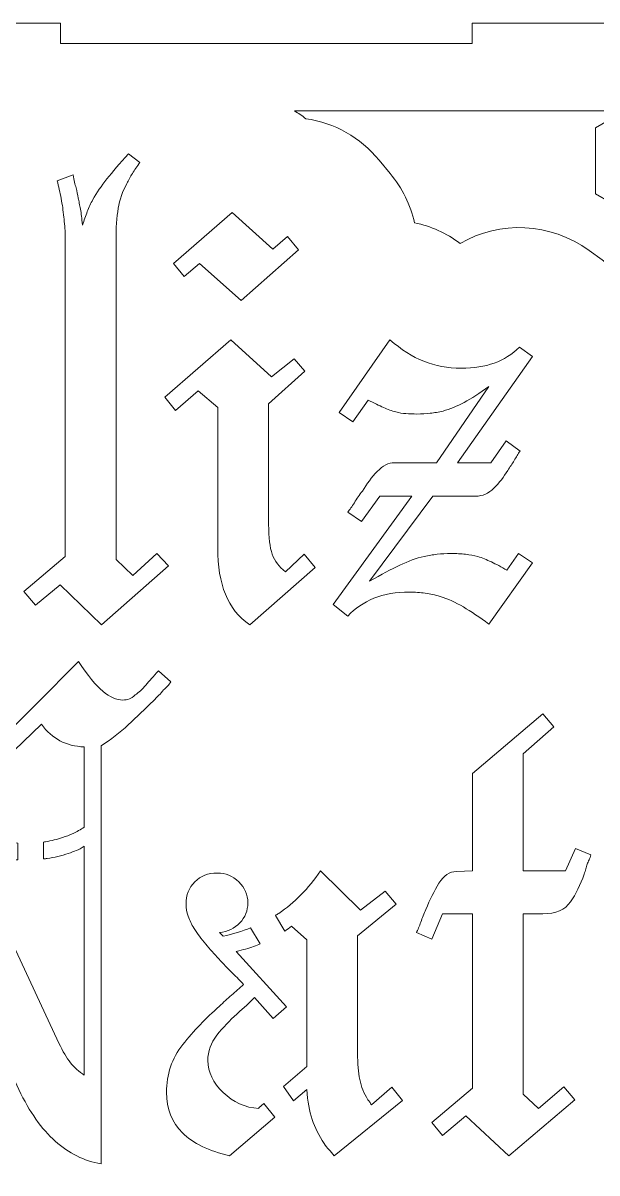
# Model space of a CAD drawing. Header units: millimetres. Extents: x -1983 to 1983, y -412 to 412.
# Drawn here: x -408.9 to -325, y 157.8 to 326 of the extents above; entities that cross this region are included whole.
import ezdxf

# ---------------------------------------------------------------- set-up
doc = ezdxf.new("R2010")
doc.units = ezdxf.units.MM
doc.header["$MEASUREMENT"] = 0
doc.layers.add('Camada 1', color=7, linetype='Continuous')

msp = doc.modelspace()

# ---------------------------------------------------------------- linework, layer by layer
at = {"layer": 'Camada 1', "color": 250, "lineweight": 9}
for points, knots in [([(-523.8491, 202.5711), (-523.8491, 202.5711), (-523.8491, 142.3711), (-523.8491, 142.3711), (-523.8491, 142.3711), (-523.8491, 142.3711), (-526.8491, 142.3711), (-526.8491, 142.3711), (-526.8491, 142.3711), (-526.8491, 142.3711), (-526.8491, 82.1711), (-526.8491, 82.1711), (-526.8491, 82.1711), (-526.8491, 82.1711), (-523.8491, 82.1711), (-523.8491, 82.1711), (-523.8491, 82.1711), (-523.8491, 82.1711), (-523.8491, 21.9711), (-523.8491, 21.9711), (-523.8491, 21.9711), (-523.8491, 21.9711), (-463.6491, 21.9711), (-463.6491, 21.9711), (-463.6491, 21.9711), (-463.6491, 21.9711), (-463.6491, 18.9711), (-463.6491, 18.9711), (-463.6491, 18.9711), (-463.6491, 18.9711), (-403.4491, 18.9711), (-403.4491, 18.9711), (-403.4491, 18.9711), (-403.4491, 18.9711), (-403.4491, 21.9711), (-403.4491, 21.9711), (-403.4491, 21.9711), (-403.4491, 21.9711), (-343.2491, 21.9711), (-343.2491, 21.9711), (-343.2491, 21.9711), (-343.2491, 21.9711), (-343.2491, 18.9711), (-343.2491, 18.9711), (-343.2491, 18.9711), (-343.2491, 18.9711), (-283.0491, 18.9711), (-283.0491, 18.9711), (-283.0491, 18.9711), (-283.0491, 18.9711), (-283.0491, 21.9711), (-283.0491, 21.9711), (-283.0491, 21.9711), (-283.0491, 21.9711), (-222.8491, 21.9711), (-222.8491, 21.9711), (-222.8491, 21.9711), (-222.8491, 21.9711), (-222.8491, 82.1711), (-222.8491, 82.1711), (-222.8491, 82.1711), (-222.8491, 82.1711), (-219.8491, 82.1711), (-219.8491, 82.1711), (-219.8491, 82.1711), (-219.8491, 82.1711), (-219.8491, 142.3711), (-219.8491, 142.3711), (-219.8491, 142.3711), (-219.8491, 142.3711), (-222.8491, 142.3711), (-222.8491, 142.3711), (-222.8491, 142.3711), (-222.8491, 142.3711), (-222.8491, 202.5711), (-222.8491, 202.5711), (-222.8491, 202.5711), (-222.8491, 202.5711), (-219.8491, 202.5711), (-219.8491, 202.5711), (-219.8491, 202.5711), (-219.8491, 202.5711), (-219.8491, 262.7711), (-219.8491, 262.7711), (-219.8491, 262.7711), (-219.8491, 262.7711), (-222.8491, 262.7711), (-222.8491, 262.7711), (-222.8491, 262.7711), (-222.8491, 262.7711), (-222.8491, 322.9711), (-222.8491, 322.9711), (-222.8491, 322.9711), (-222.8491, 322.9711), (-283.0491, 322.9711), (-283.0491, 322.9711), (-283.0491, 322.9711), (-283.0491, 322.9711), (-283.0491, 325.9711), (-283.0491, 325.9711), (-283.0491, 325.9711), (-283.0491, 325.9711), (-343.2491, 325.9711), (-343.2491, 325.9711), (-343.2491, 325.9711), (-343.2491, 325.9711), (-343.2491, 322.9711), (-343.2491, 322.9711), (-343.2491, 322.9711), (-343.2491, 322.9711), (-403.4491, 322.9711), (-403.4491, 322.9711), (-403.4491, 322.9711), (-403.4491, 322.9711), (-403.4491, 325.9711), (-403.4491, 325.9711), (-403.4491, 325.9711), (-403.4491, 325.9711), (-463.6491, 325.9711), (-463.6491, 325.9711), (-463.6491, 325.9711), (-463.6491, 325.9711), (-463.6491, 322.9711), (-463.6491, 322.9711), (-463.6491, 322.9711), (-463.6491, 322.9711), (-523.8491, 322.9711), (-523.8491, 322.9711), (-523.8491, 322.9711), (-523.8491, 322.9711), (-523.8491, 262.7711), (-523.8491, 262.7711), (-523.8491, 262.7711), (-523.8491, 262.7711), (-526.8491, 262.7711), (-526.8491, 262.7711), (-526.8491, 262.7711), (-526.8491, 262.7711), (-526.8491, 202.5711), (-526.8491, 202.5711), (-526.8491, 202.5711), (-526.8491, 202.5711), (-523.8491, 202.5711), (-523.8491, 202.5711)], [0, 0, 0, 0, 0.02702703, 0.02702703, 0.02702703, 0.02702703, 0.05405405, 0.05405405, 0.05405405, 0.05405405, 0.08108108, 0.08108108, 0.08108108, 0.08108108, 0.10810811, 0.10810811, 0.10810811, 0.10810811, 0.13513514, 0.13513514, 0.13513514, 0.13513514, 0.16216216, 0.16216216, 0.16216216, 0.16216216, 0.18918919, 0.18918919, 0.18918919, 0.18918919, 0.21621622, 0.21621622, 0.21621622, 0.21621622, 0.24324324, 0.24324324, 0.24324324, 0.24324324, 0.27027027, 0.27027027, 0.27027027, 0.27027027, 0.2972973, 0.2972973, 0.2972973, 0.2972973, 0.32432432, 0.32432432, 0.32432432, 0.32432432, 0.35135135, 0.35135135, 0.35135135, 0.35135135, 0.37837838, 0.37837838, 0.37837838, 0.37837838, 0.40540541, 0.40540541, 0.40540541, 0.40540541, 0.43243243, 0.43243243, 0.43243243, 0.43243243, 0.45945946, 0.45945946, 0.45945946, 0.45945946, 0.48648649, 0.48648649, 0.48648649, 0.48648649, 0.51351351, 0.51351351, 0.51351351, 0.51351351, 0.54054054, 0.54054054, 0.54054054, 0.54054054, 0.56756757, 0.56756757, 0.56756757, 0.56756757, 0.59459459, 0.59459459, 0.59459459, 0.59459459, 0.62162162, 0.62162162, 0.62162162, 0.62162162, 0.64864865, 0.64864865, 0.64864865, 0.64864865, 0.67567568, 0.67567568, 0.67567568, 0.67567568, 0.7027027, 0.7027027, 0.7027027, 0.7027027, 0.72972973, 0.72972973, 0.72972973, 0.72972973, 0.75675676, 0.75675676, 0.75675676, 0.75675676, 0.78378378, 0.78378378, 0.78378378, 0.78378378, 0.81081081, 0.81081081, 0.81081081, 0.81081081, 0.83783784, 0.83783784, 0.83783784, 0.83783784, 0.86486486, 0.86486486, 0.86486486, 0.86486486, 0.89189189, 0.89189189, 0.89189189, 0.89189189, 0.91891892, 0.91891892, 0.91891892, 0.91891892, 0.94594595, 0.94594595, 0.94594595, 0.94594595, 1, 1, 1, 1]), ([(-369.2129, 313.1269), (-369.2129, 313.1269), (-320.9289, 313.1269), (-320.9289, 313.1269), (-320.9289, 313.1269), (-320.9289, 313.1269), (-325.1932, 310.6673), (-325.1932, 310.6673), (-325.1932, 310.6673), (-325.1932, 310.6673), (-325.1932, 300.9932), (-325.1932, 300.9932), (-325.1932, 300.9932), (-325.1932, 300.9932), (-303.2836, 288.347), (-303.2836, 288.347), (-303.2836, 288.347), (-303.2836, 288.347), (-309.7248, 289.4339), (-309.7248, 289.4339), (-309.7248, 289.4339), (-309.7248, 289.4339), (-313.0689, 293.7903), (-313.0689, 293.7903), (-313.0689, 293.7903), (-313.0689, 293.7903), (-317.6838, 293.0628), (-317.6838, 293.0628), (-317.6838, 293.0628), (-317.6838, 293.0628), (-318.411, 288.4482), (-318.411, 288.4482), (-318.411, 288.4482), (-318.411, 288.4482), (-314.0924, 285.1329), (-314.0924, 285.1329), (-314.0924, 285.1329), (-314.0924, 285.1329), (-318.9457, 285.2298), (-318.9457, 285.2298), (-318.9457, 285.2298), (-320.1606, 287.5814), (-321.9275, 289.6885), (-324.2132, 291.3392), (-324.2132, 291.3392), (-324.2132, 291.3392), (-326.1262, 292.7206), (-326.1262, 292.7206), (-326.1262, 292.7206), (-331.8279, 296.838), (-339.1596, 297.0962), (-344.9797, 293.7461), (-344.9797, 293.7461), (-347.0278, 295.2649), (-349.2642, 296.2735), (-351.6522, 296.76), (-351.6522, 296.76), (-352.2466, 299.3397), (-353.4393, 301.8202), (-355.2457, 303.9871), (-355.2457, 303.9871), (-355.2457, 303.9871), (-356.8397, 305.9004), (-356.8397, 305.9004), (-356.8397, 305.9004), (-359.6764, 309.3042), (-363.2705, 311.3395), (-367.5597, 311.9734), (-367.5597, 311.9734), (-368.094, 312.393), (-368.6463, 312.7775), (-369.2129, 313.1269)], [0, 0, 0, 0, 0.05263158, 0.05263158, 0.05263158, 0.05263158, 0.10526316, 0.10526316, 0.10526316, 0.10526316, 0.15789474, 0.15789474, 0.15789474, 0.15789474, 0.21052632, 0.21052632, 0.21052632, 0.21052632, 0.26315789, 0.26315789, 0.26315789, 0.26315789, 0.31578947, 0.31578947, 0.31578947, 0.31578947, 0.36842105, 0.36842105, 0.36842105, 0.36842105, 0.42105263, 0.42105263, 0.42105263, 0.42105263, 0.47368421, 0.47368421, 0.47368421, 0.47368421, 0.52631579, 0.52631579, 0.52631579, 0.52631579, 0.57894737, 0.57894737, 0.57894737, 0.57894737, 0.63157895, 0.63157895, 0.63157895, 0.63157895, 0.68421053, 0.68421053, 0.68421053, 0.68421053, 0.73684211, 0.73684211, 0.73684211, 0.73684211, 0.78947368, 0.78947368, 0.78947368, 0.78947368, 0.84210526, 0.84210526, 0.84210526, 0.84210526, 0.89473684, 0.89473684, 0.89473684, 0.89473684, 1, 1, 1, 1]), ([(-407.1142, 240.8541), (-407.1142, 240.8541), (-408.8149, 242.8734), (-408.8149, 242.8734), (-408.8149, 242.8734), (-408.8149, 242.8734), (-402.7571, 247.9741), (-402.7571, 247.9741), (-402.7571, 247.9741), (-402.7571, 247.9741), (-402.7571, 295.0532), (-402.7571, 295.0532), (-402.7571, 295.0532), (-402.7571, 295.407), (-402.7748, 295.8145), (-402.8105, 296.2752), (-402.8105, 296.2752), (-402.846, 296.7357), (-402.899, 297.1786), (-402.9699, 297.6036), (-402.9699, 297.6036), (-403.0404, 298.5245), (-403.1646, 299.4279), (-403.3415, 300.3136), (-403.3415, 300.3136), (-403.5191, 301.1987), (-403.7135, 302.0666), (-403.9262, 302.9169), (-403.9262, 302.9169), (-403.9262, 302.9169), (-401.5885, 303.7673), (-401.5885, 303.7673), (-401.5885, 303.7673), (-401.4464, 302.9878), (-401.305, 302.3502), (-401.1631, 301.8546), (-401.1631, 301.8546), (-401.0214, 301.3584), (-400.9153, 300.8629), (-400.8441, 300.3666), (-400.8441, 300.3666), (-400.7736, 300.1539), (-400.7206, 299.9058), (-400.6852, 299.623), (-400.6852, 299.623), (-400.6497, 299.339), (-400.5967, 299.0561), (-400.5255, 298.7726), (-400.5255, 298.7726), (-400.4546, 298.4185), (-400.4016, 298.0636), (-400.3662, 297.7096), (-400.3662, 297.7096), (-400.3307, 297.3555), (-400.2774, 296.9305), (-400.2065, 296.4342), (-400.2065, 296.4342), (-399.9944, 297.1427), (-399.7639, 297.798), (-399.5162, 298.4003), (-399.5162, 298.4003), (-399.2681, 299.0032), (-399.0027, 299.5871), (-398.7192, 300.1539), (-398.7192, 300.1539), (-398.1523, 301.1458), (-397.4616, 302.1551), (-396.6468, 303.183), (-396.6468, 303.183), (-395.8319, 304.2098), (-394.7867, 305.4322), (-393.5117, 306.8493), (-393.5117, 306.8493), (-393.5117, 306.8493), (-391.811, 305.5737), (-391.811, 305.5737), (-391.811, 305.5737), (-392.2363, 305.0072), (-392.6083, 304.4759), (-392.927, 303.9797), (-392.927, 303.9797), (-393.2461, 303.4841), (-393.5117, 302.9878), (-393.7243, 302.4923), (-393.7243, 302.4923), (-394.3614, 301.3584), (-394.7867, 300.1539), (-394.999, 298.8786), (-394.999, 298.8786), (-395.2118, 297.6036), (-395.3184, 296.0096), (-395.3184, 294.0965), (-395.3184, 294.0965), (-395.3184, 294.0965), (-395.3184, 247.5489), (-395.3184, 247.5489), (-395.3184, 247.5489), (-395.3184, 247.5489), (-392.8741, 245.2111), (-392.8741, 245.2111), (-392.8741, 245.2111), (-392.8741, 245.2111), (-389.3667, 248.3991), (-389.3667, 248.3991), (-389.3667, 248.3991), (-389.3667, 248.3991), (-387.6666, 246.5925), (-387.6666, 246.5925), (-387.6666, 246.5925), (-387.6666, 246.5925), (-397.4434, 237.9847), (-397.4434, 237.9847), (-397.4434, 237.9847), (-397.4434, 237.9847), (-403.5012, 243.8294), (-403.5012, 243.8294), (-403.5012, 243.8294), (-403.5012, 243.8294), (-407.1142, 240.8541), (-407.1142, 240.8541)], [0, 0, 0, 0, 0.03225806, 0.03225806, 0.03225806, 0.03225806, 0.06451613, 0.06451613, 0.06451613, 0.06451613, 0.09677419, 0.09677419, 0.09677419, 0.09677419, 0.12903226, 0.12903226, 0.12903226, 0.12903226, 0.16129032, 0.16129032, 0.16129032, 0.16129032, 0.19354839, 0.19354839, 0.19354839, 0.19354839, 0.22580645, 0.22580645, 0.22580645, 0.22580645, 0.25806452, 0.25806452, 0.25806452, 0.25806452, 0.29032258, 0.29032258, 0.29032258, 0.29032258, 0.32258065, 0.32258065, 0.32258065, 0.32258065, 0.35483871, 0.35483871, 0.35483871, 0.35483871, 0.38709677, 0.38709677, 0.38709677, 0.38709677, 0.41935484, 0.41935484, 0.41935484, 0.41935484, 0.4516129, 0.4516129, 0.4516129, 0.4516129, 0.48387097, 0.48387097, 0.48387097, 0.48387097, 0.51612903, 0.51612903, 0.51612903, 0.51612903, 0.5483871, 0.5483871, 0.5483871, 0.5483871, 0.58064516, 0.58064516, 0.58064516, 0.58064516, 0.61290323, 0.61290323, 0.61290323, 0.61290323, 0.64516129, 0.64516129, 0.64516129, 0.64516129, 0.67741935, 0.67741935, 0.67741935, 0.67741935, 0.70967742, 0.70967742, 0.70967742, 0.70967742, 0.74193548, 0.74193548, 0.74193548, 0.74193548, 0.77419355, 0.77419355, 0.77419355, 0.77419355, 0.80645161, 0.80645161, 0.80645161, 0.80645161, 0.83870968, 0.83870968, 0.83870968, 0.83870968, 0.87096774, 0.87096774, 0.87096774, 0.87096774, 0.90322581, 0.90322581, 0.90322581, 0.90322581, 0.93548387, 0.93548387, 0.93548387, 0.93548387, 1, 1, 1, 1]), ([(-377.0395, 285.3824), (-377.0395, 285.3824), (-383.0973, 290.8021), (-383.0973, 290.8021), (-383.0973, 290.8021), (-383.0973, 290.8021), (-385.3283, 288.8891), (-385.3283, 288.8891), (-385.3283, 288.8891), (-385.3283, 288.8891), (-386.923, 290.8021), (-386.923, 290.8021), (-386.923, 290.8021), (-386.923, 290.8021), (-378.3145, 298.2412), (-378.3145, 298.2412), (-378.3145, 298.2412), (-378.3145, 298.2412), (-372.3634, 292.9275), (-372.3634, 292.9275), (-372.3634, 292.9275), (-372.3634, 292.9275), (-370.2376, 294.7342), (-370.2376, 294.7342), (-370.2376, 294.7342), (-370.2376, 294.7342), (-368.6436, 292.8215), (-368.6436, 292.8215), (-368.6436, 292.8215), (-368.6436, 292.8215), (-377.0395, 285.3824), (-377.0395, 285.3824)], [0, 0, 0, 0, 0.11111111, 0.11111111, 0.11111111, 0.11111111, 0.22222222, 0.22222222, 0.22222222, 0.22222222, 0.33333333, 0.33333333, 0.33333333, 0.33333333, 0.44444444, 0.44444444, 0.44444444, 0.44444444, 0.55555556, 0.55555556, 0.55555556, 0.55555556, 0.66666667, 0.66666667, 0.66666667, 0.66666667, 0.77777778, 0.77777778, 0.77777778, 0.77777778, 1, 1, 1, 1]), ([(-375.7641, 237.9847), (-377.3936, 239.1179), (-378.5805, 240.606), (-379.3241, 242.4481), (-379.3241, 242.4481), (-380.0681, 244.2903), (-380.4401, 246.557), (-380.4401, 249.2495), (-380.4401, 249.2495), (-380.4401, 249.2495), (-380.4401, 269.7602), (-380.4401, 269.7602), (-380.4401, 269.7602), (-380.4401, 269.7602), (-383.3096, 272.2042), (-383.3096, 272.2042), (-383.3096, 272.2042), (-383.3096, 272.2042), (-386.604, 269.3348), (-386.604, 269.3348), (-386.604, 269.3348), (-386.604, 269.3348), (-388.198, 271.2482), (-388.198, 271.2482), (-388.198, 271.2482), (-388.198, 271.2482), (-378.5271, 279.6433), (-378.5271, 279.6433), (-378.5271, 279.6433), (-378.5271, 279.6433), (-372.576, 274.2235), (-372.576, 274.2235), (-372.576, 274.2235), (-372.576, 274.2235), (-369.2814, 276.8806), (-369.2814, 276.8806), (-369.2814, 276.8806), (-369.2814, 276.8806), (-367.6873, 275.0739), (-367.6873, 275.0739), (-367.6873, 275.0739), (-367.6873, 275.0739), (-373.001, 270.2912), (-373.001, 270.2912), (-373.001, 270.2912), (-373.001, 270.2912), (-373.001, 252.6503), (-373.001, 252.6503), (-373.001, 252.6503), (-373.001, 250.7375), (-372.8241, 249.285), (-372.4694, 248.2932), (-372.4694, 248.2932), (-372.1153, 247.3013), (-371.4775, 246.4511), (-370.5567, 245.7421), (-370.5567, 245.7421), (-370.5567, 245.7421), (-367.7937, 248.2932), (-367.7937, 248.2932), (-367.7937, 248.2932), (-367.7937, 248.2932), (-366.1993, 246.3802), (-366.1993, 246.3802), (-366.1993, 246.3802), (-366.1993, 246.3802), (-375.7641, 237.9847), (-375.7641, 237.9847)], [0, 0, 0, 0, 0.05555556, 0.05555556, 0.05555556, 0.05555556, 0.11111111, 0.11111111, 0.11111111, 0.11111111, 0.16666667, 0.16666667, 0.16666667, 0.16666667, 0.22222222, 0.22222222, 0.22222222, 0.22222222, 0.27777778, 0.27777778, 0.27777778, 0.27777778, 0.33333333, 0.33333333, 0.33333333, 0.33333333, 0.38888889, 0.38888889, 0.38888889, 0.38888889, 0.44444444, 0.44444444, 0.44444444, 0.44444444, 0.5, 0.5, 0.5, 0.5, 0.55555556, 0.55555556, 0.55555556, 0.55555556, 0.61111111, 0.61111111, 0.61111111, 0.61111111, 0.66666667, 0.66666667, 0.66666667, 0.66666667, 0.72222222, 0.72222222, 0.72222222, 0.72222222, 0.77777778, 0.77777778, 0.77777778, 0.77777778, 0.83333333, 0.83333333, 0.83333333, 0.83333333, 0.88888889, 0.88888889, 0.88888889, 0.88888889, 1, 1, 1, 1]), ([(-361.4172, 239.2601), (-361.4172, 239.2601), (-363.5429, 240.96), (-363.5429, 240.96), (-363.5429, 240.96), (-363.5429, 240.96), (-352.0654, 256.795), (-352.0654, 256.795), (-352.0654, 256.795), (-352.0654, 256.795), (-356.7412, 256.795), (-356.7412, 256.795), (-356.7412, 256.795), (-356.7412, 256.795), (-359.3978, 253.0752), (-359.3978, 253.0752), (-359.3978, 253.0752), (-359.3978, 253.0752), (-361.4172, 254.4569), (-361.4172, 254.4569), (-361.4172, 254.4569), (-361.134, 254.8111), (-360.815, 255.2715), (-360.4608, 255.8382), (-360.4608, 255.8382), (-360.1067, 256.4054), (-359.7168, 256.9722), (-359.2918, 257.539), (-359.2918, 257.539), (-358.6542, 258.6013), (-357.928, 259.558), (-357.1132, 260.4084), (-357.1132, 260.4084), (-356.2983, 261.2581), (-355.4661, 261.6833), (-354.6158, 261.6833), (-354.6158, 261.6833), (-354.6158, 261.6833), (-348.452, 261.6833), (-348.452, 261.6833), (-348.452, 261.6833), (-348.452, 261.6833), (-340.8005, 272.8422), (-340.8005, 272.8422), (-340.8005, 272.8422), (-342.1464, 271.8501), (-343.3509, 271.0709), (-344.4136, 270.5042), (-344.4136, 270.5042), (-345.4766, 269.9371), (-346.5035, 269.512), (-347.4956, 269.2288), (-347.4956, 269.2288), (-348.133, 269.0867), (-348.7532, 268.9807), (-349.3554, 268.9098), (-349.3554, 268.9098), (-349.9576, 268.8393), (-350.6128, 268.8038), (-351.3211, 268.8038), (-351.3211, 268.8038), (-351.8882, 268.8038), (-352.4195, 268.8214), (-352.9157, 268.8568), (-352.9157, 268.8568), (-353.4114, 268.8923), (-353.9076, 268.9807), (-354.4031, 269.1225), (-354.4031, 269.1225), (-354.9699, 269.2643), (-355.5721, 269.4769), (-356.2098, 269.7602), (-356.2098, 269.7602), (-356.8474, 270.0437), (-357.5915, 270.3978), (-358.4415, 270.8228), (-358.4415, 270.8228), (-358.4415, 270.8228), (-360.6732, 267.6348), (-360.6732, 267.6348), (-360.6732, 267.6348), (-360.6732, 267.6348), (-362.6926, 269.0162), (-362.6926, 269.0162), (-362.6926, 269.0162), (-362.6926, 269.0162), (-355.2535, 279.6433), (-355.2535, 279.6433), (-355.2535, 279.6433), (-353.624, 278.2265), (-351.9769, 277.1817), (-350.3117, 276.5083), (-350.3117, 276.5083), (-348.6468, 275.8352), (-346.8225, 275.4989), (-344.839, 275.4989), (-344.839, 275.4989), (-342.9968, 275.4989), (-341.3849, 275.7467), (-340.0032, 276.2425), (-340.0032, 276.2425), (-338.6219, 276.7388), (-337.3998, 277.5183), (-336.3368, 278.5806), (-336.3368, 278.5806), (-336.3368, 278.5806), (-334.4238, 277.1989), (-334.4238, 277.1989), (-334.4238, 277.1989), (-334.4238, 277.1989), (-345.37, 261.6833), (-345.37, 261.6833), (-345.37, 261.6833), (-345.37, 261.6833), (-340.4819, 261.6833), (-340.4819, 261.6833), (-340.4819, 261.6833), (-340.4819, 261.6833), (-338.2502, 264.8714), (-338.2502, 264.8714), (-338.2502, 264.8714), (-338.2502, 264.8714), (-336.2308, 263.3837), (-336.2308, 263.3837), (-336.2308, 263.3837), (-336.5141, 262.9587), (-336.7976, 262.498), (-337.0809, 262.0199), (-337.0809, 262.0199), (-337.3644, 261.524), (-337.6831, 261.0457), (-338.0371, 260.5673), (-338.0371, 260.5673), (-338.6043, 259.611), (-339.2771, 258.7431), (-340.0569, 257.964), (-340.0569, 257.964), (-340.8357, 257.1841), (-341.7214, 256.795), (-342.7132, 256.795), (-342.7132, 256.795), (-342.7132, 256.795), (-348.9834, 256.795), (-348.9834, 256.795), (-348.9834, 256.795), (-348.9834, 256.795), (-358.2292, 244.3608), (-358.2292, 244.3608), (-358.2292, 244.3608), (-356.5288, 245.3351), (-355.0583, 246.0969), (-353.8191, 246.6992), (-353.8191, 246.6992), (-352.5792, 247.2831), (-351.3923, 247.7085), (-350.2587, 247.9921), (-350.2587, 247.9921), (-349.621, 248.1156), (-348.9834, 248.2222), (-348.3457, 248.2932), (-348.3457, 248.2932), (-347.708, 248.3641), (-347.0352, 248.3991), (-346.3263, 248.3991), (-346.3263, 248.3991), (-345.5472, 248.3991), (-344.839, 248.3641), (-344.2013, 248.2932), (-344.2013, 248.2932), (-343.5636, 248.2222), (-342.9614, 248.1156), (-342.3946, 247.9741), (-342.3946, 247.9741), (-341.7569, 247.7618), (-341.1017, 247.4958), (-340.4285, 247.1771), (-340.4285, 247.1771), (-339.7557, 246.8581), (-338.9939, 246.4511), (-338.1435, 245.9548), (-338.1435, 245.9548), (-338.1435, 245.9548), (-336.4434, 248.3991), (-336.4434, 248.3991), (-336.4434, 248.3991), (-336.4434, 248.3991), (-334.4238, 247.0532), (-334.4238, 247.0532), (-334.4238, 247.0532), (-334.4238, 247.0532), (-340.8005, 238.091), (-340.8005, 238.091), (-340.8005, 238.091), (-342.1464, 239.0825), (-343.3863, 239.9152), (-344.5203, 240.5884), (-344.5203, 240.5884), (-345.6535, 241.2611), (-346.7871, 241.775), (-347.9203, 242.1294), (-347.9203, 242.1294), (-348.6293, 242.3418), (-349.3554, 242.501), (-350.0994, 242.6071), (-350.0994, 242.6071), (-350.8434, 242.7138), (-351.6046, 242.7668), (-352.3841, 242.7668), (-352.3841, 242.7668), (-354.3676, 242.7668), (-356.1038, 242.4656), (-357.5915, 241.8634), (-357.5915, 241.8634), (-359.0792, 241.2611), (-360.3548, 240.3932), (-361.4172, 239.2601)], [0, 0, 0, 0, 0.01818182, 0.01818182, 0.01818182, 0.01818182, 0.03636364, 0.03636364, 0.03636364, 0.03636364, 0.05454545, 0.05454545, 0.05454545, 0.05454545, 0.07272727, 0.07272727, 0.07272727, 0.07272727, 0.09090909, 0.09090909, 0.09090909, 0.09090909, 0.10909091, 0.10909091, 0.10909091, 0.10909091, 0.12727273, 0.12727273, 0.12727273, 0.12727273, 0.14545455, 0.14545455, 0.14545455, 0.14545455, 0.16363636, 0.16363636, 0.16363636, 0.16363636, 0.18181818, 0.18181818, 0.18181818, 0.18181818, 0.2, 0.2, 0.2, 0.2, 0.21818182, 0.21818182, 0.21818182, 0.21818182, 0.23636364, 0.23636364, 0.23636364, 0.23636364, 0.25454545, 0.25454545, 0.25454545, 0.25454545, 0.27272727, 0.27272727, 0.27272727, 0.27272727, 0.29090909, 0.29090909, 0.29090909, 0.29090909, 0.30909091, 0.30909091, 0.30909091, 0.30909091, 0.32727273, 0.32727273, 0.32727273, 0.32727273, 0.34545455, 0.34545455, 0.34545455, 0.34545455, 0.36363636, 0.36363636, 0.36363636, 0.36363636, 0.38181818, 0.38181818, 0.38181818, 0.38181818, 0.4, 0.4, 0.4, 0.4, 0.41818182, 0.41818182, 0.41818182, 0.41818182, 0.43636364, 0.43636364, 0.43636364, 0.43636364, 0.45454545, 0.45454545, 0.45454545, 0.45454545, 0.47272727, 0.47272727, 0.47272727, 0.47272727, 0.49090909, 0.49090909, 0.49090909, 0.49090909, 0.50909091, 0.50909091, 0.50909091, 0.50909091, 0.52727273, 0.52727273, 0.52727273, 0.52727273, 0.54545455, 0.54545455, 0.54545455, 0.54545455, 0.56363636, 0.56363636, 0.56363636, 0.56363636, 0.58181818, 0.58181818, 0.58181818, 0.58181818, 0.6, 0.6, 0.6, 0.6, 0.61818182, 0.61818182, 0.61818182, 0.61818182, 0.63636364, 0.63636364, 0.63636364, 0.63636364, 0.65454545, 0.65454545, 0.65454545, 0.65454545, 0.67272727, 0.67272727, 0.67272727, 0.67272727, 0.69090909, 0.69090909, 0.69090909, 0.69090909, 0.70909091, 0.70909091, 0.70909091, 0.70909091, 0.72727273, 0.72727273, 0.72727273, 0.72727273, 0.74545455, 0.74545455, 0.74545455, 0.74545455, 0.76363636, 0.76363636, 0.76363636, 0.76363636, 0.78181818, 0.78181818, 0.78181818, 0.78181818, 0.8, 0.8, 0.8, 0.8, 0.81818182, 0.81818182, 0.81818182, 0.81818182, 0.83636364, 0.83636364, 0.83636364, 0.83636364, 0.85454545, 0.85454545, 0.85454545, 0.85454545, 0.87272727, 0.87272727, 0.87272727, 0.87272727, 0.89090909, 0.89090909, 0.89090909, 0.89090909, 0.90909091, 0.90909091, 0.90909091, 0.90909091, 0.92727273, 0.92727273, 0.92727273, 0.92727273, 0.94545455, 0.94545455, 0.94545455, 0.94545455, 0.96363636, 0.96363636, 0.96363636, 0.96363636, 1, 1, 1, 1]), ([(-435.9795, 137.0747), (-436.4048, 137.0042), (-436.7945, 136.9508), (-437.1485, 136.9158), (-437.1485, 136.9158), (-437.5026, 136.8803), (-437.8571, 136.8273), (-438.2113, 136.7564), (-438.2113, 136.7564), (-438.4239, 136.7564), (-438.6365, 136.7564), (-438.8489, 136.7564), (-438.8489, 136.7564), (-439.0615, 136.7564), (-439.3093, 136.7564), (-439.5929, 136.7564), (-439.5929, 136.7564), (-444.5526, 136.7564), (-448.7324, 138.3147), (-452.1331, 141.4325), (-452.1331, 141.4325), (-455.5338, 144.5493), (-457.2345, 148.4109), (-457.2345, 153.016), (-457.2345, 153.016), (-457.2345, 158.5418), (-455.1797, 162.8637), (-451.0704, 165.9809), (-451.0704, 165.9809), (-446.9615, 169.0983), (-442.4268, 170.7984), (-437.4675, 171.0823), (-437.4675, 171.0823), (-437.184, 171.0823), (-436.9183, 171.0823), (-436.6702, 171.0823), (-436.6702, 171.0823), (-436.4227, 171.0823), (-436.1922, 171.0823), (-435.9795, 171.0823), (-435.9795, 171.0823), (-435.9795, 171.0823), (-435.9795, 193.1866), (-435.9795, 193.1866), (-435.9795, 193.1866), (-436.0507, 193.1866), (-436.1213, 193.2396), (-436.1922, 193.3463), (-436.1922, 193.3463), (-436.2631, 193.4523), (-436.3343, 193.5407), (-436.4048, 193.6119), (-436.4048, 193.6119), (-436.6884, 193.8949), (-436.9896, 194.09), (-437.3082, 194.196), (-437.3082, 194.196), (-437.6265, 194.3026), (-437.9989, 194.3556), (-438.4239, 194.3556), (-438.4239, 194.3556), (-439.6284, 194.3556), (-440.6377, 193.8949), (-441.4526, 192.9743), (-441.4526, 192.9743), (-442.2672, 192.0534), (-442.6749, 190.884), (-442.6749, 189.4676), (-442.6749, 189.4676), (-442.6749, 189.3255), (-442.6749, 189.1665), (-442.6749, 188.9892), (-442.6749, 188.9892), (-442.6749, 188.8116), (-442.6395, 188.6527), (-442.5689, 188.5105), (-442.5689, 188.5105), (-442.5689, 188.2986), (-442.5332, 188.068), (-442.4623, 187.8199), (-442.4623, 187.8199), (-442.3914, 187.5724), (-442.2854, 187.3061), (-442.1433, 187.0232), (-442.1433, 187.0232), (-442.1433, 187.0232), (-444.4817, 185.9602), (-444.4817, 185.9602), (-444.4817, 185.9602), (-444.7652, 186.8811), (-445.0126, 187.696), (-445.2254, 188.4046), (-445.2254, 188.4046), (-445.438, 189.1128), (-445.5794, 189.7859), (-445.6504, 190.4239), (-445.6504, 190.4239), (-445.6504, 190.778), (-445.6679, 191.1322), (-445.7033, 191.4866), (-445.7033, 191.4866), (-445.7391, 191.8407), (-445.7563, 192.1948), (-445.7563, 192.5489), (-445.7563, 192.5489), (-445.7563, 195.737), (-444.8357, 197.9869), (-442.9936, 199.2974), (-442.9936, 199.2974), (-441.1514, 200.6082), (-438.8134, 201.2634), (-435.9795, 201.2634), (-435.9795, 201.2634), (-435.9795, 201.2634), (-435.9795, 222.3054), (-435.9795, 222.3054), (-435.9795, 222.3054), (-436.6172, 222.589), (-437.2019, 222.8543), (-437.7332, 223.1024), (-437.7332, 223.1024), (-438.2642, 223.3502), (-438.8134, 223.5453), (-439.3803, 223.6868), (-439.3803, 223.6868), (-439.8053, 223.7577), (-440.2305, 223.8289), (-440.6555, 223.8994), (-440.6555, 223.8994), (-441.0809, 223.9703), (-441.5411, 224.0058), (-442.0373, 224.0058), (-442.0373, 224.0058), (-444.0917, 224.0058), (-445.8805, 223.3857), (-447.404, 222.146), (-447.404, 222.146), (-448.9272, 220.9058), (-450.2201, 219.011), (-451.2827, 216.4603), (-451.2827, 216.4603), (-451.2827, 216.4603), (-453.6208, 217.417), (-453.6208, 217.417), (-453.6208, 217.417), (-452.2036, 221.8095), (-450.061, 225.4229), (-447.1914, 228.2568), (-447.1914, 228.2568), (-444.322, 231.0904), (-441.2933, 232.5079), (-438.1052, 232.5079), (-438.1052, 232.5079), (-434.4922, 232.5079), (-431.6754, 231.3027), (-429.6564, 228.8766), (-429.6564, 228.8766), (-427.6371, 226.4677), (-425.8837, 223.8289), (-424.396, 220.9766), (-424.396, 220.9766), (-424.396, 220.9058), (-424.3782, 220.8528), (-424.343, 220.8174), (-424.343, 220.8174), (-424.3075, 220.7822), (-424.2897, 220.7292), (-424.2897, 220.658), (-424.2897, 220.658), (-424.2897, 220.658), (-418.5509, 209.3577), (-418.5509, 209.3577), (-418.5509, 209.3577), (-417.2756, 208.2245), (-415.8236, 207.3741), (-414.1942, 206.8428), (-414.1942, 206.8428), (-412.8574, 206.4069), (-411.3544, 206.1499), (-409.6848, 206.0716), (-409.6848, 206.0716), (-409.6848, 206.0716), (-409.6848, 203.6161), (-409.6848, 203.6161), (-409.6848, 203.6161), (-410.1777, 203.6327), (-410.6358, 203.6632), (-411.0588, 203.7077), (-411.0588, 203.7077), (-411.7316, 203.7784), (-412.4226, 203.885), (-413.1312, 204.0265), (-413.1312, 204.0265), (-413.7689, 204.1679), (-414.3886, 204.3276), (-414.9909, 204.5047), (-414.9909, 204.5047), (-415.5931, 204.6816), (-416.2483, 204.9122), (-416.9569, 205.1955), (-416.9569, 205.1955), (-416.9569, 205.1955), (-416.9569, 205.3018), (-416.9569, 205.3018), (-416.9569, 205.3018), (-416.9569, 205.3018), (-403.6731, 176.821), (-403.6731, 176.821), (-403.6731, 176.821), (-403.1062, 175.6162), (-402.5394, 174.6599), (-401.9723, 173.9516), (-401.9723, 173.9516), (-401.4056, 173.2428), (-400.7324, 172.6405), (-399.9533, 172.145), (-399.9533, 172.145), (-399.9533, 172.145), (-399.9533, 205.6205), (-399.9533, 205.6205), (-399.9533, 205.6205), (-400.3783, 205.3372), (-400.7678, 205.125), (-401.1226, 204.9828), (-401.1226, 204.9828), (-401.4768, 204.8414), (-401.8663, 204.6996), (-402.2913, 204.5578), (-402.2913, 204.5578), (-403.2834, 204.2037), (-404.3107, 203.9556), (-405.373, 203.8137), (-405.373, 203.8137), (-405.5574, 203.7892), (-405.7438, 203.7669), (-405.9325, 203.7466), (-405.9325, 203.7466), (-405.9325, 203.7466), (-405.9325, 206.2143), (-405.9325, 206.2143), (-405.9325, 206.2143), (-405.8335, 206.228), (-405.7356, 206.2427), (-405.6387, 206.2581), (-405.6387, 206.2581), (-404.7532, 206.3999), (-403.9212, 206.6123), (-403.1417, 206.8958), (-403.1417, 206.8958), (-402.6455, 207.0376), (-402.132, 207.2327), (-401.6007, 207.4802), (-401.6007, 207.4802), (-401.0696, 207.7283), (-400.5204, 208.0294), (-399.9533, 208.4014), (-399.9533, 208.4014), (-399.9533, 208.4014), (-399.9533, 220.1271), (-399.9533, 220.1271), (-399.9533, 220.1271), (-401.2995, 220.1976), (-402.4861, 220.4987), (-403.5133, 221.0297), (-403.5133, 221.0297), (-404.5406, 221.5789), (-405.4439, 222.3763), (-406.2234, 223.4387), (-406.2234, 223.4387), (-406.2234, 223.4387), (-411.5372, 218.3203), (-411.5372, 218.3203), (-411.5372, 218.3203), (-411.5372, 218.3203), (-413.2371, 220.1271), (-413.2371, 220.1271), (-413.2371, 220.1271), (-413.2371, 220.1271), (-400.8033, 232.6139), (-400.8033, 232.6139), (-400.8033, 232.6139), (-399.4574, 230.559), (-398.2705, 229.1065), (-397.2436, 228.2568), (-397.2436, 228.2568), (-396.2163, 227.4065), (-395.2421, 226.9814), (-394.3212, 226.9814), (-394.3212, 226.9814), (-393.9668, 226.9814), (-393.6481, 227.0345), (-393.3645, 227.1405), (-393.3645, 227.1405), (-393.0813, 227.2471), (-392.7978, 227.4419), (-392.5142, 227.7251), (-392.5142, 227.7251), (-392.0183, 228.0792), (-391.5049, 228.5579), (-390.9735, 229.1602), (-390.9735, 229.1602), (-390.4418, 229.7624), (-389.822, 230.4531), (-389.1135, 231.2322), (-389.1135, 231.2322), (-389.1135, 231.2322), (-387.3067, 229.6378), (-387.3067, 229.6378), (-387.3067, 229.6378), (-387.4489, 229.4258), (-387.6079, 229.2131), (-387.7854, 229.0005), (-387.7854, 229.0005), (-387.9623, 228.7882), (-388.1571, 228.611), (-388.3698, 228.4694), (-388.3698, 228.4694), (-388.5821, 228.1859), (-388.8127, 227.9202), (-389.0605, 227.6721), (-389.0605, 227.6721), (-389.3086, 227.424), (-389.5742, 227.1583), (-389.8578, 226.8747), (-389.8578, 226.8747), (-391.0616, 225.6703), (-392.2839, 224.5017), (-393.5238, 223.3502), (-393.5238, 223.3502), (-394.7638, 222.2166), (-396.0924, 221.1894), (-397.5089, 220.2685), (-397.5089, 220.2685), (-397.5089, 220.2685), (-397.5089, 159.1794), (-397.5089, 159.1794), (-397.5089, 159.1794), (-399.9888, 159.6048), (-402.2204, 160.7029), (-404.204, 162.4742), (-404.204, 162.4742), (-406.188, 164.2454), (-407.9595, 166.7606), (-409.5178, 170.0192), (-409.5178, 170.0192), (-409.5178, 170.0192), (-414.8312, 181.4968), (-414.8312, 181.4968), (-414.8312, 181.4968), (-415.611, 182.7013), (-416.9744, 183.7464), (-418.9233, 184.6318), (-418.9233, 184.6318), (-420.1551, 185.192), (-421.451, 185.589), (-422.8104, 185.823), (-422.8104, 185.823), (-422.8104, 185.823), (-422.8104, 188.2298), (-422.8104, 188.2298), (-422.8104, 188.2298), (-422.3208, 188.1644), (-421.822, 188.081), (-421.314, 187.9796), (-421.314, 187.9796), (-420.6762, 187.8374), (-420.0035, 187.6254), (-419.2949, 187.3418), (-419.2949, 187.3418), (-418.5867, 187.0587), (-417.8778, 186.7396), (-417.1695, 186.3855), (-417.1695, 186.3855), (-417.1695, 186.3855), (-431.7288, 217.7357), (-431.7288, 217.7357), (-431.7288, 217.7357), (-431.7288, 217.7357), (-431.7466, 217.7532), (-431.7821, 217.7887), (-431.7821, 217.7887), (-431.8173, 217.8241), (-431.8351, 217.8771), (-431.8351, 217.9483), (-431.8351, 217.9483), (-431.9765, 218.1607), (-432.1716, 218.4263), (-432.4194, 218.745), (-432.4194, 218.745), (-432.6675, 219.064), (-433.0395, 219.4715), (-433.5352, 219.9673), (-433.5352, 219.9673), (-433.5352, 219.9673), (-433.5352, 186.4915), (-433.5352, 186.4915), (-433.5352, 186.4915), (-432.9687, 186.7042), (-432.4194, 186.9345), (-431.8881, 187.1822), (-431.8881, 187.1822), (-431.3571, 187.4303), (-430.8079, 187.6254), (-430.2411, 187.7669), (-430.2411, 187.7669), (-429.5325, 187.9796), (-428.7885, 188.1389), (-428.0094, 188.2452), (-428.0094, 188.2452), (-427.5399, 188.3092), (-427.0578, 188.354), (-426.5627, 188.3794), (-426.5627, 188.3794), (-426.5627, 188.3794), (-426.5627, 186.0413), (-426.5627, 186.0413), (-426.5627, 186.0413), (-426.8641, 186.0238), (-427.1514, 185.9968), (-427.4247, 185.9602), (-427.4247, 185.9602), (-427.9564, 185.8893), (-428.4695, 185.8187), (-428.9657, 185.7478), (-428.9657, 185.7478), (-429.6743, 185.5352), (-430.3825, 185.2695), (-431.0908, 184.9508), (-431.0908, 184.9508), (-431.7996, 184.6143), (-432.6146, 184.2068), (-433.5352, 183.7109), (-433.5352, 183.7109), (-433.5352, 183.7109), (-433.5352, 171.0823), (-433.5352, 171.0823), (-433.5352, 171.0823), (-431.693, 170.8696), (-429.94, 170.4442), (-428.2751, 169.8073), (-428.2751, 169.8073), (-426.6098, 169.1696), (-425.1042, 168.3547), (-423.7583, 167.3622), (-423.7583, 167.3622), (-423.7583, 167.3622), (-420.0386, 171.0823), (-420.0386, 171.0823), (-420.0386, 171.0823), (-420.0386, 171.0823), (-418.232, 169.3994), (-418.232, 169.3994), (-418.232, 169.3994), (-418.232, 169.3994), (-428.6471, 159.1794), (-428.6471, 159.1794), (-428.6471, 159.1794), (-429.568, 159.8884), (-430.4714, 160.5082), (-431.3571, 161.0391), (-431.3571, 161.0391), (-432.2422, 161.5708), (-433.1456, 162.0492), (-434.0668, 162.4742), (-434.0668, 162.4742), (-435.2004, 162.9697), (-436.3691, 163.3421), (-437.5735, 163.5902), (-437.5735, 163.5902), (-438.778, 163.838), (-440.0179, 163.9622), (-441.2933, 163.9622), (-441.2933, 163.9622), (-444.7652, 163.9622), (-447.7581, 162.8282), (-450.2734, 160.5612), (-450.2734, 160.5612), (-452.7884, 158.2937), (-454.0458, 155.5664), (-454.0458, 152.3783), (-454.0458, 152.3783), (-454.0458, 148.8359), (-452.6115, 145.7362), (-449.7417, 143.0795), (-449.7417, 143.0795), (-446.8724, 140.4225), (-443.4895, 139.0941), (-439.5929, 139.0941), (-439.5929, 139.0941), (-439.3803, 139.0941), (-439.1857, 139.0941), (-439.0086, 139.0941), (-439.0086, 139.0941), (-438.8317, 139.0941), (-438.672, 139.0941), (-438.5306, 139.0941), (-438.5306, 139.0941), (-438.1758, 139.165), (-437.8571, 139.218), (-437.5735, 139.2538), (-437.5735, 139.2538), (-437.2907, 139.2892), (-436.9359, 139.3422), (-436.5112, 139.4131), (-436.5112, 139.4131), (-436.5112, 139.4131), (-435.9795, 137.0747), (-435.9795, 137.0747)], [0, 0, 0, 0, 0.0078125, 0.0078125, 0.0078125, 0.0078125, 0.015625, 0.015625, 0.015625, 0.015625, 0.0234375, 0.0234375, 0.0234375, 0.0234375, 0.03125, 0.03125, 0.03125, 0.03125, 0.0390625, 0.0390625, 0.0390625, 0.0390625, 0.046875, 0.046875, 0.046875, 0.046875, 0.0546875, 0.0546875, 0.0546875, 0.0546875, 0.0625, 0.0625, 0.0625, 0.0625, 0.0703125, 0.0703125, 0.0703125, 0.0703125, 0.078125, 0.078125, 0.078125, 0.078125, 0.0859375, 0.0859375, 0.0859375, 0.0859375, 0.09375, 0.09375, 0.09375, 0.09375, 0.1015625, 0.1015625, 0.1015625, 0.1015625, 0.109375, 0.109375, 0.109375, 0.109375, 0.1171875, 0.1171875, 0.1171875, 0.1171875, 0.125, 0.125, 0.125, 0.125, 0.1328125, 0.1328125, 0.1328125, 0.1328125, 0.140625, 0.140625, 0.140625, 0.140625, 0.1484375, 0.1484375, 0.1484375, 0.1484375, 0.15625, 0.15625, 0.15625, 0.15625, 0.1640625, 0.1640625, 0.1640625, 0.1640625, 0.171875, 0.171875, 0.171875, 0.171875, 0.1796875, 0.1796875, 0.1796875, 0.1796875, 0.1875, 0.1875, 0.1875, 0.1875, 0.1953125, 0.1953125, 0.1953125, 0.1953125, 0.203125, 0.203125, 0.203125, 0.203125, 0.2109375, 0.2109375, 0.2109375, 0.2109375, 0.21875, 0.21875, 0.21875, 0.21875, 0.2265625, 0.2265625, 0.2265625, 0.2265625, 0.234375, 0.234375, 0.234375, 0.234375, 0.2421875, 0.2421875, 0.2421875, 0.2421875, 0.25, 0.25, 0.25, 0.25, 0.2578125, 0.2578125, 0.2578125, 0.2578125, 0.265625, 0.265625, 0.265625, 0.265625, 0.2734375, 0.2734375, 0.2734375, 0.2734375, 0.28125, 0.28125, 0.28125, 0.28125, 0.2890625, 0.2890625, 0.2890625, 0.2890625, 0.296875, 0.296875, 0.296875, 0.296875, 0.3046875, 0.3046875, 0.3046875, 0.3046875, 0.3125, 0.3125, 0.3125, 0.3125, 0.3203125, 0.3203125, 0.3203125, 0.3203125, 0.328125, 0.328125, 0.328125, 0.328125, 0.3359375, 0.3359375, 0.3359375, 0.3359375, 0.34375, 0.34375, 0.34375, 0.34375, 0.3515625, 0.3515625, 0.3515625, 0.3515625, 0.359375, 0.359375, 0.359375, 0.359375, 0.3671875, 0.3671875, 0.3671875, 0.3671875, 0.375, 0.375, 0.375, 0.375, 0.3828125, 0.3828125, 0.3828125, 0.3828125, 0.390625, 0.390625, 0.390625, 0.390625, 0.3984375, 0.3984375, 0.3984375, 0.3984375, 0.40625, 0.40625, 0.40625, 0.40625, 0.4140625, 0.4140625, 0.4140625, 0.4140625, 0.421875, 0.421875, 0.421875, 0.421875, 0.4296875, 0.4296875, 0.4296875, 0.4296875, 0.4375, 0.4375, 0.4375, 0.4375, 0.4453125, 0.4453125, 0.4453125, 0.4453125, 0.453125, 0.453125, 0.453125, 0.453125, 0.4609375, 0.4609375, 0.4609375, 0.4609375, 0.46875, 0.46875, 0.46875, 0.46875, 0.4765625, 0.4765625, 0.4765625, 0.4765625, 0.484375, 0.484375, 0.484375, 0.484375, 0.4921875, 0.4921875, 0.4921875, 0.4921875, 0.5, 0.5, 0.5, 0.5, 0.5078125, 0.5078125, 0.5078125, 0.5078125, 0.515625, 0.515625, 0.515625, 0.515625, 0.5234375, 0.5234375, 0.5234375, 0.5234375, 0.53125, 0.53125, 0.53125, 0.53125, 0.5390625, 0.5390625, 0.5390625, 0.5390625, 0.546875, 0.546875, 0.546875, 0.546875, 0.5546875, 0.5546875, 0.5546875, 0.5546875, 0.5625, 0.5625, 0.5625, 0.5625, 0.5703125, 0.5703125, 0.5703125, 0.5703125, 0.578125, 0.578125, 0.578125, 0.578125, 0.5859375, 0.5859375, 0.5859375, 0.5859375, 0.59375, 0.59375, 0.59375, 0.59375, 0.6015625, 0.6015625, 0.6015625, 0.6015625, 0.609375, 0.609375, 0.609375, 0.609375, 0.6171875, 0.6171875, 0.6171875, 0.6171875, 0.625, 0.625, 0.625, 0.625, 0.6328125, 0.6328125, 0.6328125, 0.6328125, 0.640625, 0.640625, 0.640625, 0.640625, 0.6484375, 0.6484375, 0.6484375, 0.6484375, 0.65625, 0.65625, 0.65625, 0.65625, 0.6640625, 0.6640625, 0.6640625, 0.6640625, 0.671875, 0.671875, 0.671875, 0.671875, 0.6796875, 0.6796875, 0.6796875, 0.6796875, 0.6875, 0.6875, 0.6875, 0.6875, 0.6953125, 0.6953125, 0.6953125, 0.6953125, 0.703125, 0.703125, 0.703125, 0.703125, 0.7109375, 0.7109375, 0.7109375, 0.7109375, 0.71875, 0.71875, 0.71875, 0.71875, 0.7265625, 0.7265625, 0.7265625, 0.7265625, 0.734375, 0.734375, 0.734375, 0.734375, 0.7421875, 0.7421875, 0.7421875, 0.7421875, 0.75, 0.75, 0.75, 0.75, 0.7578125, 0.7578125, 0.7578125, 0.7578125, 0.765625, 0.765625, 0.765625, 0.765625, 0.7734375, 0.7734375, 0.7734375, 0.7734375, 0.78125, 0.78125, 0.78125, 0.78125, 0.7890625, 0.7890625, 0.7890625, 0.7890625, 0.796875, 0.796875, 0.796875, 0.796875, 0.8046875, 0.8046875, 0.8046875, 0.8046875, 0.8125, 0.8125, 0.8125, 0.8125, 0.8203125, 0.8203125, 0.8203125, 0.8203125, 0.828125, 0.828125, 0.828125, 0.828125, 0.8359375, 0.8359375, 0.8359375, 0.8359375, 0.84375, 0.84375, 0.84375, 0.84375, 0.8515625, 0.8515625, 0.8515625, 0.8515625, 0.859375, 0.859375, 0.859375, 0.859375, 0.8671875, 0.8671875, 0.8671875, 0.8671875, 0.875, 0.875, 0.875, 0.875, 0.8828125, 0.8828125, 0.8828125, 0.8828125, 0.890625, 0.890625, 0.890625, 0.890625, 0.8984375, 0.8984375, 0.8984375, 0.8984375, 0.90625, 0.90625, 0.90625, 0.90625, 0.9140625, 0.9140625, 0.9140625, 0.9140625, 0.921875, 0.921875, 0.921875, 0.921875, 0.9296875, 0.9296875, 0.9296875, 0.9296875, 0.9375, 0.9375, 0.9375, 0.9375, 0.9453125, 0.9453125, 0.9453125, 0.9453125, 0.953125, 0.953125, 0.953125, 0.953125, 0.9609375, 0.9609375, 0.9609375, 0.9609375, 0.96875, 0.96875, 0.96875, 0.96875, 0.9765625, 0.9765625, 0.9765625, 0.9765625, 0.984375, 0.984375, 0.984375, 0.984375, 1, 1, 1, 1]), ([(-347.5612, 163.3245), (-347.5612, 163.3245), (-349.1552, 165.2372), (-349.1552, 165.2372), (-349.1552, 165.2372), (-349.1552, 165.2372), (-343.2041, 170.232), (-343.2041, 170.232), (-343.2041, 170.232), (-343.2041, 170.232), (-343.2041, 195.737), (-343.2041, 195.737), (-343.2041, 195.737), (-343.2041, 195.737), (-347.5612, 195.737), (-347.5612, 195.737), (-347.5612, 195.737), (-347.5612, 195.737), (-349.1552, 192.0179), (-349.1552, 192.0179), (-349.1552, 192.0179), (-349.1552, 192.0179), (-351.3869, 192.9743), (-351.3869, 192.9743), (-351.3869, 192.9743), (-351.1742, 193.3993), (-350.9619, 193.9131), (-350.7492, 194.5153), (-350.7492, 194.5153), (-350.5365, 195.1176), (-350.2884, 195.737), (-350.0055, 196.375), (-350.0055, 196.375), (-349.4387, 197.7918), (-348.8011, 199.0671), (-348.0921, 200.2007), (-348.0921, 200.2007), (-347.3839, 201.334), (-346.5339, 201.9011), (-345.5418, 201.9011), (-345.5418, 201.9011), (-345.5418, 201.9011), (-343.2041, 202.0074), (-343.2041, 202.0074), (-343.2041, 202.0074), (-343.2041, 202.0074), (-343.2041, 216.2477), (-343.2041, 216.2477), (-343.2041, 216.2477), (-343.2041, 216.2477), (-332.8956, 224.9621), (-332.8956, 224.9621), (-332.8956, 224.9621), (-332.8956, 224.9621), (-331.3016, 223.049), (-331.3016, 223.049), (-331.3016, 223.049), (-331.3016, 223.049), (-335.765, 219.117), (-335.765, 219.117), (-335.765, 219.117), (-335.765, 219.117), (-335.765, 202.0074), (-335.765, 202.0074), (-335.765, 202.0074), (-335.765, 202.0074), (-329.6008, 202.0074), (-329.6008, 202.0074), (-329.6008, 202.0074), (-329.6008, 202.0074), (-328.1135, 205.3018), (-328.1135, 205.3018), (-328.1135, 205.3018), (-328.1135, 205.3018), (-325.8815, 204.3455), (-325.8815, 204.3455), (-325.8815, 204.3455), (-325.952, 204.0619), (-326.0409, 203.8137), (-326.1471, 203.6193), (-326.1471, 203.6193), (-326.2538, 203.4067), (-326.3422, 203.1943), (-326.4129, 202.9817), (-326.4129, 202.9817), (-326.4837, 202.769), (-326.5543, 202.5384), (-326.6255, 202.2909), (-326.6255, 202.2909), (-326.6964, 202.0604), (-326.7669, 201.7947), (-326.8378, 201.5115), (-326.8378, 201.5115), (-327.4046, 199.9705), (-328.0778, 198.6246), (-328.8572, 197.4731), (-328.8572, 197.4731), (-329.6363, 196.3216), (-330.9829, 195.737), (-332.8956, 195.737), (-332.8956, 195.737), (-332.8956, 195.737), (-335.765, 195.737), (-335.765, 195.737), (-335.765, 195.737), (-335.765, 195.737), (-335.765, 169.3816), (-335.765, 169.3816), (-335.765, 169.3816), (-335.765, 169.3816), (-333.5332, 167.2562), (-333.5332, 167.2562), (-333.5332, 167.2562), (-333.5332, 167.2562), (-329.8136, 170.4442), (-329.8136, 170.4442), (-329.8136, 170.4442), (-329.8136, 170.4442), (-328.2195, 168.5316), (-328.2195, 168.5316), (-328.2195, 168.5316), (-328.2195, 168.5316), (-337.8903, 160.3484), (-337.8903, 160.3484), (-337.8903, 160.3484), (-337.8903, 160.3484), (-344.1604, 166.1935), (-344.1604, 166.1935), (-344.1604, 166.1935), (-344.1604, 166.1935), (-347.5612, 163.3245), (-347.5612, 163.3245)], [0, 0, 0, 0, 0.02941176, 0.02941176, 0.02941176, 0.02941176, 0.05882353, 0.05882353, 0.05882353, 0.05882353, 0.08823529, 0.08823529, 0.08823529, 0.08823529, 0.11764706, 0.11764706, 0.11764706, 0.11764706, 0.14705882, 0.14705882, 0.14705882, 0.14705882, 0.17647059, 0.17647059, 0.17647059, 0.17647059, 0.20588235, 0.20588235, 0.20588235, 0.20588235, 0.23529412, 0.23529412, 0.23529412, 0.23529412, 0.26470588, 0.26470588, 0.26470588, 0.26470588, 0.29411765, 0.29411765, 0.29411765, 0.29411765, 0.32352941, 0.32352941, 0.32352941, 0.32352941, 0.35294118, 0.35294118, 0.35294118, 0.35294118, 0.38235294, 0.38235294, 0.38235294, 0.38235294, 0.41176471, 0.41176471, 0.41176471, 0.41176471, 0.44117647, 0.44117647, 0.44117647, 0.44117647, 0.47058824, 0.47058824, 0.47058824, 0.47058824, 0.5, 0.5, 0.5, 0.5, 0.52941176, 0.52941176, 0.52941176, 0.52941176, 0.55882353, 0.55882353, 0.55882353, 0.55882353, 0.58823529, 0.58823529, 0.58823529, 0.58823529, 0.61764706, 0.61764706, 0.61764706, 0.61764706, 0.64705882, 0.64705882, 0.64705882, 0.64705882, 0.67647059, 0.67647059, 0.67647059, 0.67647059, 0.70588235, 0.70588235, 0.70588235, 0.70588235, 0.73529412, 0.73529412, 0.73529412, 0.73529412, 0.76470588, 0.76470588, 0.76470588, 0.76470588, 0.79411765, 0.79411765, 0.79411765, 0.79411765, 0.82352941, 0.82352941, 0.82352941, 0.82352941, 0.85294118, 0.85294118, 0.85294118, 0.85294118, 0.88235294, 0.88235294, 0.88235294, 0.88235294, 0.91176471, 0.91176471, 0.91176471, 0.91176471, 0.94117647, 0.94117647, 0.94117647, 0.94117647, 1, 1, 1, 1]), ([(-363.3957, 160.3484), (-363.6793, 160.7029), (-363.9446, 161.0037), (-364.1927, 161.2522), (-364.1927, 161.2522), (-364.4405, 161.4999), (-364.6711, 161.8011), (-364.8835, 162.1554), (-364.8835, 162.1554), (-365.6629, 163.2891), (-366.2476, 164.4577), (-366.6371, 165.6623), (-366.6371, 165.6623), (-367.0266, 166.8667), (-367.2924, 168.3193), (-367.4338, 170.0192), (-367.4338, 170.0192), (-367.4338, 170.0192), (-369.3424, 168.3807), (-369.3424, 168.3807), (-369.3424, 168.3807), (-369.3424, 168.3807), (-370.821, 170.4949), (-370.821, 170.4949), (-370.821, 170.4949), (-370.821, 170.4949), (-367.4338, 173.42), (-367.4338, 173.42), (-367.4338, 173.42), (-367.4338, 173.42), (-367.4338, 191.9113), (-367.4338, 191.9113), (-367.4338, 191.9113), (-367.4338, 191.9113), (-369.6658, 193.9306), (-369.6658, 193.9306), (-369.6658, 193.9306), (-370.0051, 193.667), (-370.3241, 193.4284), (-370.6232, 193.2146), (-370.6232, 193.2146), (-370.6232, 193.2146), (-371.9955, 195.4889), (-371.9955, 195.4889), (-371.9955, 195.4889), (-371.8371, 195.5878), (-371.6804, 195.6884), (-371.5256, 195.7907), (-371.5256, 195.7907), (-369.2229, 197.3137), (-367.1864, 199.3858), (-365.4147, 202.0074), (-365.4147, 202.0074), (-365.4147, 202.0074), (-359.5697, 196.2686), (-359.5697, 196.2686), (-359.5697, 196.2686), (-359.5697, 196.2686), (-355.9566, 199.0317), (-355.9566, 199.0317), (-355.9566, 199.0317), (-355.9566, 199.0317), (-354.3626, 197.1186), (-354.3626, 197.1186), (-354.3626, 197.1186), (-354.3626, 197.1186), (-359.995, 192.5314), (-359.995, 192.5314), (-359.995, 192.5314), (-359.995, 192.5314), (-359.995, 175.3684), (-359.995, 175.3684), (-359.995, 175.3684), (-359.995, 173.8099), (-359.8883, 172.5166), (-359.6764, 171.4894), (-359.6764, 171.4894), (-359.4636, 170.4625), (-359.0741, 169.4879), (-358.507, 168.5492), (-358.507, 168.5492), (-358.4365, 168.4782), (-358.3476, 168.3723), (-358.2413, 168.2304), (-358.2413, 168.2304), (-358.1353, 168.0887), (-358.0465, 167.9469), (-357.9756, 167.8054), (-357.9756, 167.8054), (-357.9756, 167.8054), (-355.0003, 170.3737), (-355.0003, 170.3737), (-355.0003, 170.3737), (-355.0003, 170.3737), (-353.4063, 168.4432), (-353.4063, 168.4432), (-353.4063, 168.4432), (-353.4063, 168.4432), (-363.3957, 160.3484), (-363.3957, 160.3484)], [0, 0, 0, 0, 0.03846154, 0.03846154, 0.03846154, 0.03846154, 0.07692308, 0.07692308, 0.07692308, 0.07692308, 0.11538462, 0.11538462, 0.11538462, 0.11538462, 0.15384615, 0.15384615, 0.15384615, 0.15384615, 0.19230769, 0.19230769, 0.19230769, 0.19230769, 0.23076923, 0.23076923, 0.23076923, 0.23076923, 0.26923077, 0.26923077, 0.26923077, 0.26923077, 0.30769231, 0.30769231, 0.30769231, 0.30769231, 0.34615385, 0.34615385, 0.34615385, 0.34615385, 0.38461538, 0.38461538, 0.38461538, 0.38461538, 0.42307692, 0.42307692, 0.42307692, 0.42307692, 0.46153846, 0.46153846, 0.46153846, 0.46153846, 0.5, 0.5, 0.5, 0.5, 0.53846154, 0.53846154, 0.53846154, 0.53846154, 0.57692308, 0.57692308, 0.57692308, 0.57692308, 0.61538462, 0.61538462, 0.61538462, 0.61538462, 0.65384615, 0.65384615, 0.65384615, 0.65384615, 0.69230769, 0.69230769, 0.69230769, 0.69230769, 0.73076923, 0.73076923, 0.73076923, 0.73076923, 0.76923077, 0.76923077, 0.76923077, 0.76923077, 0.80769231, 0.80769231, 0.80769231, 0.80769231, 0.84615385, 0.84615385, 0.84615385, 0.84615385, 0.88461538, 0.88461538, 0.88461538, 0.88461538, 0.92307692, 0.92307692, 0.92307692, 0.92307692, 1, 1, 1, 1]), ([(-372.1088, 166.0059), (-372.1088, 166.0059), (-378.6989, 160.3484), (-378.6989, 160.3484), (-378.6989, 160.3484), (-381.7452, 161.0571), (-384.0481, 162.1731), (-385.6068, 163.7141), (-385.6068, 163.7141), (-387.1653, 165.2372), (-387.9445, 167.2033), (-387.9445, 169.6297), (-387.9445, 169.6297), (-387.9445, 172.251), (-387.1478, 174.5714), (-385.5531, 176.6084), (-385.5531, 176.6084), (-383.9591, 178.6277), (-382.1706, 180.4875), (-380.1869, 182.2054), (-380.1869, 182.2054), (-379.6202, 182.7721), (-379.0356, 183.3214), (-378.4333, 183.8523), (-378.4333, 183.8523), (-377.831, 184.3837), (-377.2464, 184.8974), (-376.6796, 185.3934), (-376.6796, 185.3934), (-377.1049, 185.8893), (-377.6538, 186.4564), (-378.3273, 187.0937), (-378.3273, 187.0937), (-379.0001, 187.7315), (-379.6553, 188.4221), (-380.293, 189.1306), (-380.293, 189.1306), (-380.9307, 189.8392), (-381.5683, 190.5654), (-382.206, 191.3097), (-382.206, 191.3097), (-382.8434, 192.0534), (-383.4105, 192.8146), (-383.906, 193.5944), (-383.906, 193.5944), (-384.2602, 194.1787), (-384.5437, 194.7634), (-384.7564, 195.3653), (-384.7564, 195.3653), (-384.969, 195.9676), (-385.0751, 196.5519), (-385.0751, 197.1186), (-385.0751, 197.1186), (-385.0751, 198.4649), (-384.6504, 199.563), (-383.8, 200.4134), (-383.8, 200.4134), (-382.9497, 201.2634), (-381.8519, 201.6888), (-380.5054, 201.6888), (-380.5054, 201.6888), (-379.3012, 201.6888), (-378.2561, 201.2634), (-377.3703, 200.4134), (-377.3703, 200.4134), (-376.4845, 199.563), (-376.0419, 198.5354), (-376.0419, 197.3317), (-376.0419, 197.3317), (-376.0419, 196.1977), (-376.4314, 195.2238), (-377.2109, 194.4086), (-377.2109, 194.4086), (-377.9904, 193.5944), (-378.9825, 193.1157), (-380.1869, 192.9743), (-380.1869, 192.9743), (-380.1869, 192.9743), (-379.6553, 192.4429), (-379.6553, 192.4429), (-379.6553, 192.4429), (-378.2284, 192.7673), (-376.8865, 193.1769), (-375.6301, 193.6721), (-375.6301, 193.6721), (-375.6301, 193.6721), (-374.2143, 191.3256), (-374.2143, 191.3256), (-374.2143, 191.3256), (-374.5293, 191.1913), (-374.855, 191.0676), (-375.1922, 190.9549), (-375.1922, 190.9549), (-375.5464, 190.8135), (-375.9359, 190.6893), (-376.3609, 190.5832), (-376.3609, 190.5832), (-376.7863, 190.4769), (-377.2464, 190.3527), (-377.7426, 190.2112), (-377.7426, 190.2112), (-377.7426, 190.2112), (-370.4095, 182.1345), (-370.4095, 182.1345), (-370.4095, 182.1345), (-370.4095, 182.1345), (-372.3226, 180.4338), (-372.3226, 180.4338), (-372.3226, 180.4338), (-372.3226, 180.4338), (-375.0855, 183.5158), (-375.0855, 183.5158), (-375.0855, 183.5158), (-375.4397, 183.0908), (-375.8475, 182.6836), (-376.3079, 182.2941), (-376.3079, 182.2941), (-376.7681, 181.9039), (-377.2109, 181.4968), (-377.6359, 181.0714), (-377.6359, 181.0714), (-378.6989, 180.1508), (-379.6732, 179.1233), (-380.5587, 177.9901), (-380.5587, 177.9901), (-381.4441, 176.8562), (-381.887, 175.6162), (-381.887, 174.2704), (-381.887, 174.2704), (-381.887, 172.57), (-381.143, 171.0111), (-379.6553, 169.5946), (-379.6553, 169.5946), (-378.1677, 168.1774), (-376.4314, 167.398), (-374.4479, 167.2562), (-374.4479, 167.2562), (-374.4479, 167.2562), (-374.4479, 167.3622), (-374.4479, 167.3622), (-374.4479, 167.3622), (-374.4479, 167.3622), (-373.7228, 167.9884), (-373.7228, 167.9884), (-373.7228, 167.9884), (-373.7228, 167.9884), (-372.1088, 166.0059), (-372.1088, 166.0059)], [0, 0, 0, 0, 0.02631579, 0.02631579, 0.02631579, 0.02631579, 0.05263158, 0.05263158, 0.05263158, 0.05263158, 0.07894737, 0.07894737, 0.07894737, 0.07894737, 0.10526316, 0.10526316, 0.10526316, 0.10526316, 0.13157895, 0.13157895, 0.13157895, 0.13157895, 0.15789474, 0.15789474, 0.15789474, 0.15789474, 0.18421053, 0.18421053, 0.18421053, 0.18421053, 0.21052632, 0.21052632, 0.21052632, 0.21052632, 0.23684211, 0.23684211, 0.23684211, 0.23684211, 0.26315789, 0.26315789, 0.26315789, 0.26315789, 0.28947368, 0.28947368, 0.28947368, 0.28947368, 0.31578947, 0.31578947, 0.31578947, 0.31578947, 0.34210526, 0.34210526, 0.34210526, 0.34210526, 0.36842105, 0.36842105, 0.36842105, 0.36842105, 0.39473684, 0.39473684, 0.39473684, 0.39473684, 0.42105263, 0.42105263, 0.42105263, 0.42105263, 0.44736842, 0.44736842, 0.44736842, 0.44736842, 0.47368421, 0.47368421, 0.47368421, 0.47368421, 0.5, 0.5, 0.5, 0.5, 0.52631579, 0.52631579, 0.52631579, 0.52631579, 0.55263158, 0.55263158, 0.55263158, 0.55263158, 0.57894737, 0.57894737, 0.57894737, 0.57894737, 0.60526316, 0.60526316, 0.60526316, 0.60526316, 0.63157895, 0.63157895, 0.63157895, 0.63157895, 0.65789474, 0.65789474, 0.65789474, 0.65789474, 0.68421053, 0.68421053, 0.68421053, 0.68421053, 0.71052632, 0.71052632, 0.71052632, 0.71052632, 0.73684211, 0.73684211, 0.73684211, 0.73684211, 0.76315789, 0.76315789, 0.76315789, 0.76315789, 0.78947368, 0.78947368, 0.78947368, 0.78947368, 0.81578947, 0.81578947, 0.81578947, 0.81578947, 0.84210526, 0.84210526, 0.84210526, 0.84210526, 0.86842105, 0.86842105, 0.86842105, 0.86842105, 0.89473684, 0.89473684, 0.89473684, 0.89473684, 0.92105263, 0.92105263, 0.92105263, 0.92105263, 0.94736842, 0.94736842, 0.94736842, 0.94736842, 1, 1, 1, 1])]:
    msp.add_open_spline(points, degree=3, knots=knots, dxfattribs=at)

doc.saveas('drawing.dxf')
